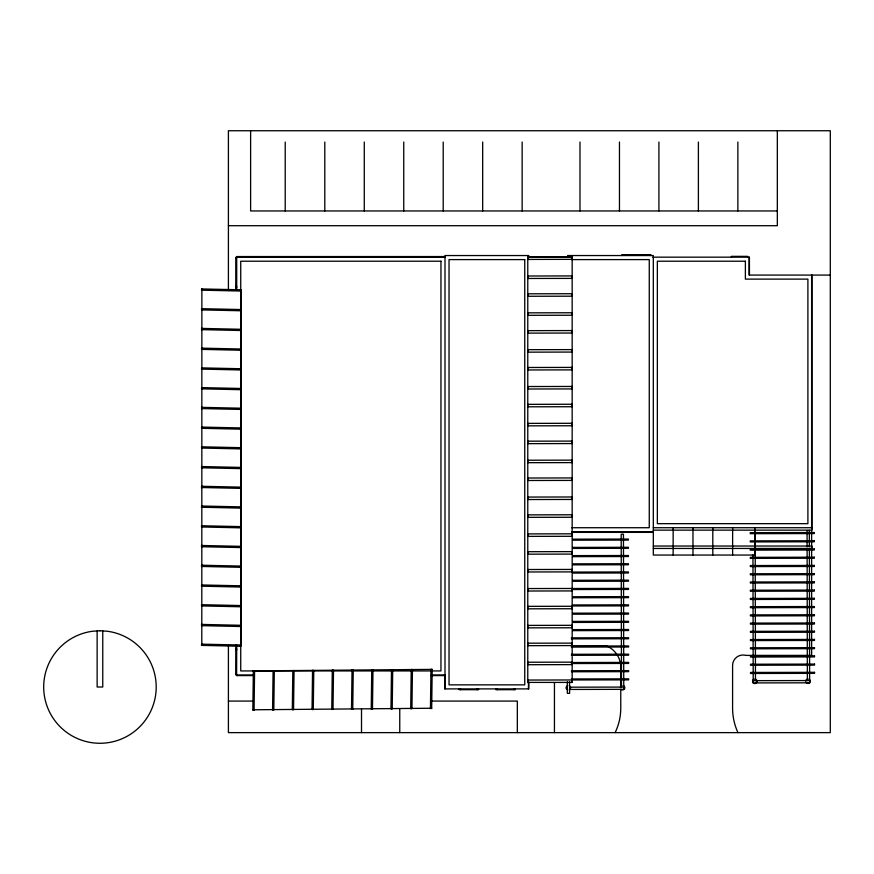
<?xml version="1.0" encoding="UTF-8"?>
<svg xmlns="http://www.w3.org/2000/svg" width="874" height="874" viewBox="0 0 874 874"><rect width="100%" height="100%" fill="white"/><g stroke="black" fill="none" stroke-linecap="round" stroke-linejoin="round"><path stroke-width="1.31" d="M240.732 289.797L240.7 291.031L201.555 290.179L201.588 288.944L240.732 289.797L240.656 646.247L240.689 645.012L201.544 644.16L201.512 645.383L240.732 646.247L240.656 289.818M253.351 670.915L252.837 710.07L254.072 710.081L254.585 670.937L253.351 670.915L432.193 669.386L431.68 708.53L430.445 708.519L430.958 669.364L432.193 669.386M201.839 290.179L201.872 288.944L201.796 645.394L201.828 644.16M201.839 309.909L201.872 308.686M201.839 329.651L201.872 328.416M201.839 349.382L201.872 348.147M201.839 369.112L201.872 367.888M201.839 388.854L201.861 387.619M201.839 408.584L201.861 407.35M201.839 428.315L201.861 427.091M201.839 448.056L201.861 446.822M201.839 467.787L201.861 466.552M201.807 487.517L201.839 486.294M201.807 507.259L201.839 506.024M201.807 526.989L201.828 525.755M201.807 546.72L201.828 545.496M201.807 566.461L201.828 565.227M201.807 586.192L201.828 584.957M201.807 605.922L201.828 604.699M201.807 625.664L201.828 624.429M240.416 291.02L240.448 289.786M240.416 310.762L240.448 309.527M240.416 330.492L240.437 329.258M240.416 350.223L240.437 348.988M240.416 369.964L240.437 368.73M240.416 389.695L240.437 388.46M240.416 409.425L240.437 408.191M240.416 429.167L240.437 427.932M240.416 448.897L240.437 447.663M240.405 468.628L240.437 467.393M240.383 488.369L240.405 487.135M240.383 508.1L240.405 506.865M240.383 527.83L240.405 526.596M240.383 547.572L240.405 546.337M240.383 567.302L240.405 566.068M240.383 587.033L240.405 585.799M240.372 606.774L240.405 605.54M240.372 626.505L240.405 625.271M240.372 646.236L240.405 645.001M527.699 257.076L547.67 257.032M552.062 257.022L567.543 257M572.536 539.171L628.395 539.061L628.395 540.088L572.536 540.198M572.557 547.397L628.417 547.288L628.417 548.315L572.557 548.424M572.568 555.613L628.428 555.514L628.428 556.541L572.568 556.64M572.579 563.839L628.439 563.73L628.45 564.757L572.59 564.866M572.601 572.066L628.461 571.957L628.461 572.983L572.601 573.093M572.612 580.281L628.472 580.183L628.472 581.21L572.623 581.308M572.634 588.508L628.493 588.399L628.493 589.426L572.634 589.535M572.645 596.734L628.504 596.625L628.504 597.652L572.645 597.761M572.667 604.95L628.526 604.841L628.526 605.879L572.667 605.977M572.678 613.177L628.537 613.067L628.537 614.094L572.678 614.204M572.699 621.403L628.559 621.294L628.559 622.321L572.699 622.43M572.71 629.619L628.57 629.509L628.57 630.536L572.71 630.646M571.367 637.845L628.581 637.736L628.592 638.763L571.367 638.872M571.378 646.072L628.603 645.962L628.603 646.989L571.378 647.099M571.399 654.287L628.614 654.178L628.614 655.205L571.399 655.314M571.41 662.514L628.635 662.405L628.635 663.432L571.41 663.541M571.432 670.74L628.646 670.631L628.646 671.658L571.432 671.767M571.443 678.956L628.668 678.847L628.668 679.874L527.776 680.048L527.776 682.518L527.776 256.967L572.164 256.88L572.175 259.349L527.765 259.436L527.765 256.967L572.164 256.967L572.175 682.43L527.71 682.408M753.202 680.66L809.63 680.551M569.575 687.183L623.741 687.084M569.586 689.444L623.752 689.346L623.457 534.243L621.196 534.243L621.49 687.084M777.325 210.951L250.62 210.951L250.62 130.739M228.409 225.7L777.325 225.7L777.325 130.739M567.543 255.547L653.315 255.547L653.315 555.045L754.841 555.045L754.841 527.721M444.997 256.552L236.679 256.552L236.679 289.939M444.997 257.164L236.067 257.164L236.067 290.321M652.725 257.164L749.422 257.164L749.422 275.081M236.067 257.863L236.679 257.863M571.585 259.6L649.262 259.6L649.262 527.721L571.585 527.721M830.3 275.081L749.105 275.081L749.105 257.164M236.067 286.246L236.679 286.246M236.067 286.945L236.679 286.945M236.067 287.655L236.679 287.655M653.315 527.721L811.957 527.721M653.315 530.147L811.957 530.147L811.957 275.081M571.552 531.763L653.315 531.763M571.552 532.375L653.315 532.375M653.315 546.032L811.957 546.032L811.957 548.457L653.315 548.457M572.12 646.301L607.474 646.301A23.609 23.609 0 0 1 620.759 665.485L620.759 686.811M236.067 648.803L236.679 648.803M236.067 649.513L236.679 649.513M236.067 650.103L236.679 650.103M236.067 674.411L236.679 674.411M254.389 674.979L236.067 675.012L236.067 644.794M431.385 674.979L444.997 674.979M254.039 675.591L236.592 675.591L236.679 644.936M430.958 675.591L444.997 675.591M228.409 701.079L252.859 701.079M430.838 701.079L517.332 701.079L517.332 732.631M430.948 669.648L432.182 669.67M411.217 669.823L412.452 669.845M352.014 670.336L353.249 670.358M332.284 670.511L333.518 670.533M312.553 670.686L313.788 670.697M253.351 671.199L254.585 671.221M430.445 708.235L431.68 708.246L252.848 709.786L254.083 709.797M410.714 708.399L411.949 708.421M390.984 708.574L392.207 708.596M371.242 708.748L372.477 708.759M351.512 708.923L352.746 708.934M331.781 709.098L333.016 709.109M312.051 709.262L313.274 709.284M292.309 709.437L293.544 709.459M272.579 709.612L273.813 709.622M809.335 530.431L809.368 546.818M809.379 549.418L809.63 682.812L753.202 682.922L752.962 554.968M807.073 530.452L807.106 546.829M807.117 549.56L807.368 680.562M755.169 530.573L755.202 546.949M755.212 549.68L755.464 680.66M572.175 679.961L572.175 682.43M569.575 681.731L569.597 693.355L567.335 693.355L567.313 681.731M811.629 275.081L811.629 655.391L745.959 655.391A10.499 10.499 0 0 0 732.587 665.485L732.587 708.137A58.591 58.591 0 0 0 737.951 732.631M747.576 257.164L747.576 256.355L731.385 256.355L731.385 257.164M737.864 142.036L737.864 210.951M732.631 527.721L732.631 555.045M712.802 527.721L712.802 555.045M698.392 142.036L698.392 210.951M692.973 527.721L692.973 555.045M673.144 527.721L673.144 555.045M658.92 142.036L658.92 210.951M652.594 531.763L652.594 532.375M650.879 255.547L650.879 254.738L621.742 254.738L621.742 255.547M623.271 531.763L623.271 532.375M622.561 531.763L622.561 532.375M621.993 531.763L621.993 532.375M620.759 689.477L620.759 708.137A56.045 56.045 0 0 1 615.121 732.631M619.458 142.036L619.458 210.951M598.854 531.763L598.854 532.375M598.297 531.763L598.297 532.375M597.576 531.763L597.576 532.375M579.986 142.036L579.986 210.951M554.444 682.725L554.444 732.631M528.792 257.164L528.792 255.547L444.997 255.547L444.997 688.898M528.792 682.081L528.792 688.898L444.669 688.898L444.669 674.979M528.464 682.266L528.464 688.898M522.149 142.036L522.149 210.951M515.289 688.898L515.289 689.695L495.929 689.695L495.929 688.898M513.934 688.898L513.934 689.695M497.284 688.898L497.284 689.695M482.677 142.036L482.677 210.951M478.548 688.898L478.548 689.695L459.189 689.695L459.189 688.898M477.182 688.898L477.182 689.695M460.543 688.898L460.543 689.695M444.451 256.552L444.451 257.164M444.287 674.979L444.287 675.591M443.205 142.036L443.205 210.951M421.76 256.552L421.76 257.164M421.202 256.552L421.202 257.164M420.492 256.552L420.492 257.164M403.744 142.036L403.744 210.951M399.757 708.967L399.757 732.631M391.17 256.552L391.17 257.164M390.449 256.552L390.449 257.164M389.738 256.552L389.738 257.164M364.272 142.036L364.272 210.951M361.508 708.967L361.508 732.631M360.416 256.552L360.416 257.164M359.695 256.552L359.695 257.164M358.985 256.552L358.985 257.164M329.662 256.552L329.662 257.164M328.941 256.552L328.941 257.164M328.231 256.552L328.231 257.164M324.8 142.036L324.8 210.951M298.908 256.552L298.908 257.164M298.187 256.552L298.187 257.164M297.477 256.552L297.477 257.164M285.219 142.091L285.219 210.951M268.154 256.552L268.154 257.164M267.433 256.552L267.433 257.164M266.723 256.552L266.723 257.164M237.4 256.552L237.4 257.164M237.193 674.979L237.193 675.591M236.362 257.164L236.362 289.862M236.362 645.078L236.362 674.979M228.409 289.72L228.409 130.739L830.3 130.739L830.3 732.631L228.409 732.631L228.409 645.231M102.761 630.952L102.761 687.008L97.134 687.008L97.134 630.952M809.16 679.262A2.261 2.261 0 0 1 809.63 682.812A2.261 2.261 0 0 1 806.068 682.354M805.762 681.228A2.261 2.261 0 0 1 808.024 678.956M756.982 681.906A2.261 2.261 0 0 1 753.421 683.118A2.261 2.261 0 0 1 753.661 679.36M754.797 679.065A2.261 2.261 0 0 1 757.059 681.316M623.697 685.729A2.261 2.261 0 0 1 624.375 689.062A2.261 2.261 0 0 1 620.977 689.291M620.387 687.106A2.261 2.261 0 0 1 621.982 685.511M569.433 685.839A2.261 2.261 0 0 1 569.444 689.75M567.729 689.979A2.261 2.261 0 0 1 567.718 685.609M273.092 670.74L272.579 709.896L273.813 709.906L274.316 670.762L273.092 670.74M292.823 670.577L292.309 709.721L293.544 709.743L294.057 670.587L292.823 670.577M312.553 670.402L312.04 709.546L313.274 709.568L313.788 670.413L312.553 670.402M332.284 670.227L331.77 709.382L333.005 709.393L333.518 670.249L332.284 670.227M352.025 670.052L351.512 709.207L352.746 709.218L353.26 670.074L352.025 670.052M371.756 669.888L371.242 709.033L372.477 709.054L372.99 669.899L371.756 669.888M391.486 669.713L390.973 708.858L392.207 708.88L392.721 669.724L391.486 669.713M411.217 669.539L410.714 708.694L411.938 708.705L412.452 669.55L411.217 669.539M201.588 308.675L201.555 309.909L240.7 310.762L240.732 309.527L201.588 308.675M201.588 328.406L201.555 329.64L240.7 330.503L240.732 329.269L201.588 328.406M201.577 348.147L201.555 349.382L240.7 350.234L240.732 348.999L201.577 348.147M201.577 367.878L201.555 369.112L240.7 369.964L240.721 368.73L201.577 367.878M201.577 387.608L201.555 388.843L240.7 389.706L240.721 388.471L201.577 387.608M201.577 407.35L201.555 408.584L240.7 409.436L240.721 408.202L201.577 407.35M201.577 427.08L201.555 428.315L240.7 429.167L240.721 427.932L201.577 427.08M201.577 446.811L201.555 448.045L240.7 448.908L240.721 447.674L201.577 446.811M201.577 466.552L201.555 467.787L240.7 468.639L240.721 467.404L201.577 466.552M201.544 486.283L201.523 487.517L240.667 488.369L240.7 487.135L201.544 486.283M201.544 506.013L201.523 507.248L240.667 508.1L240.689 506.876L201.544 506.013M201.544 525.755L201.523 526.978L240.667 527.841L240.689 526.607L201.544 525.755M201.544 545.485L201.523 546.72L240.667 547.572L240.689 546.337L201.544 545.485M201.544 565.216L201.523 566.45L240.667 567.302L240.689 566.079L201.544 565.216M201.544 584.957L201.523 586.181L240.667 587.044L240.689 585.809L201.544 584.957M201.544 604.688L201.523 605.922L240.667 606.774L240.689 605.54L201.544 604.688M201.544 624.418L201.512 625.653L240.667 626.516L240.689 625.281L201.544 624.418M99.942 630.766L92.6 631.246A56.242 56.242 0 0 0 52.506 717.237A56.242 56.242 0 0 0 147.389 717.237A56.242 56.242 0 0 0 107.284 631.246L99.942 630.766M572.175 275.922L527.776 276.009L527.776 278.478L572.175 278.391L572.175 275.922M572.175 293.73L527.765 293.806L527.776 296.275L572.175 296.188L572.175 293.73M572.175 312.761L527.776 312.848L527.776 315.317L572.186 315.23L572.175 312.761M572.175 330.569L527.776 330.656L527.776 333.125L572.175 333.038L572.175 330.569M572.175 349.611L527.776 349.687L527.787 352.156L572.186 352.069L572.175 349.611M572.175 367.408L527.776 367.495L527.776 369.964L572.186 369.877L572.175 367.408M572.186 386.45L527.787 386.537L527.787 389.006L572.186 388.919L572.186 386.45M572.175 404.258L527.765 404.345L527.776 406.803L572.175 406.727L572.175 404.258M572.175 423.289L527.776 423.377L527.776 425.846L572.186 425.758L572.175 423.289M572.175 441.097L527.776 441.184L527.776 443.653L572.186 443.566L572.175 441.097M572.186 460.139L527.776 460.227L527.787 462.685L572.186 462.608L572.186 460.139M572.175 477.936L527.776 478.023L527.776 480.492L572.186 480.405L572.175 477.936M572.186 496.978L527.787 497.066L527.787 499.535L572.186 499.447L572.186 496.978M572.186 514.786L527.776 514.873L527.787 517.332L572.186 517.255L572.186 514.786M814.273 532.539L750.242 532.659L750.242 533.686L814.273 533.566L814.273 532.539M572.186 533.817L527.787 533.905L527.787 536.374L572.197 536.286L572.186 533.817M814.295 540.766L750.263 540.886L750.263 541.913L814.295 541.793L814.295 540.766M814.306 548.981L750.274 549.101L750.274 550.139L814.306 550.008L814.306 548.981M572.175 551.625L527.776 551.712L527.776 554.182L572.175 554.094L572.175 551.625M814.328 557.208L750.285 557.328L750.296 558.355L814.328 558.235L814.328 557.208M814.339 565.423L750.307 565.554L750.307 566.581L814.339 566.461L814.339 565.423M572.175 569.433L527.765 569.52L527.776 571.978L572.175 571.902L572.175 569.433M814.35 573.65L750.318 573.77L750.318 574.797L814.36 574.677L814.35 573.65M814.371 581.876L750.34 581.997L750.34 583.024L814.371 582.903L814.371 581.876M572.175 588.475L527.776 588.552L527.776 591.021L572.175 590.933L572.175 588.475M814.382 590.092L750.351 590.223L750.351 591.25L814.393 591.119L814.382 590.092M814.404 598.319L750.373 598.439L750.373 599.466L814.404 599.346L814.404 598.319M572.175 606.272L527.776 606.359L527.776 608.828L572.175 608.741L572.175 606.272M814.415 606.545L750.384 606.665L750.384 607.692L814.415 607.572L814.415 606.545M814.437 614.761L750.395 614.892L750.405 615.919L814.437 615.788L814.437 614.761M814.448 622.987L750.416 623.107L750.416 624.134L814.448 624.014L814.448 622.987M572.175 625.314L527.776 625.402L527.787 627.86L572.186 627.783L572.175 625.314M814.47 631.214L750.427 631.334L750.438 632.361L814.47 632.241L814.47 631.214M814.481 639.429L750.449 639.549L750.449 640.587L814.481 640.456L814.481 639.429M572.164 643.122L527.765 643.198L527.776 645.668L572.175 645.58L572.164 643.122M814.492 647.656L750.46 647.776L750.46 648.803L814.502 648.683L814.492 647.656M814.513 655.882L750.482 656.003L750.482 657.029L814.513 656.909L814.513 655.882M572.175 662.153L527.776 662.241L527.776 664.71L572.175 664.622L572.175 662.153M814.524 664.098L750.493 664.218L750.493 665.245L814.535 665.125L814.524 664.098M814.546 672.324L750.515 672.445L750.515 673.472L814.546 673.351L814.546 672.324M524.75 259.6L449.039 259.6L449.039 684.855L524.75 684.855L524.75 259.6M440.955 261.217L240.732 261.217L240.732 670.937L440.955 670.937L440.955 261.217M745.38 261.217L657.357 261.217L657.357 523.668L807.904 523.668L807.904 279.123L745.38 279.123L745.38 261.217"/></g></svg>
